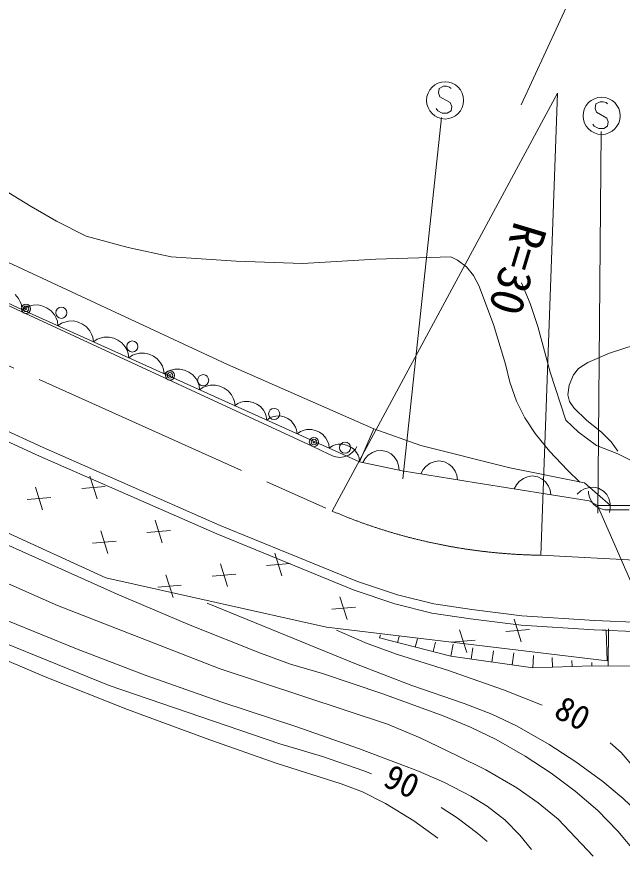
# Model space of a CAD drawing. Units: millimetres, scale not verified. Extents: x 40000 to 680000, y 20000 to 380000.
# Drawn here: x 391308 to 424047, y 249713 to 295132 of the extents above; entities that cross this region are included whole.
import ezdxf
from ezdxf.enums import TextEntityAlignment as Align

# ---------------------------------------------------------------- set-up
doc = ezdxf.new("R2010")
doc.units = ezdxf.units.MM
doc.header["$LTSCALE"] = 1000
doc.linetypes.add('CHAIN', pattern=[18.5, 12, -1.5, 3.5, -1.5])
for name, color, linetype, lineweight in [('M-BGD', 7, 'Continuous', 13), ('M-BGD-EXST', 7, 'Continuous', 13), ('M-BMK', 2, 'CHAIN', 13), ('M-STR-HTXT', 7, 'Continuous', 13), ('M-STR-STR1', 1, 'Continuous', 13)]:
    doc.layers.add(name, color=color, linetype=linetype, lineweight=lineweight)
doc.styles.add('ＭＳ ゴシック', font='')
doc.styles.get('ＭＳ ゴシック').set_extended_font_data('MS Gothic')

msp = doc.modelspace()

# ---------------------------------------------------------------- linework, layer by layer
at = {"layer": 'M-BGD'}
for p, q in [((407273, 271894), (344979, 300727)), ((391582, 279292), (384070, 282800)), ((389262, 282569), (402708, 276318)), ((391396, 279892), (391220, 280114)), ((391495, 279706), (391396, 279892)), ((375514, 279730), (392738, 271824)), ((391557, 279538), (391495, 279706)), ((391582, 279292), (391557, 279538)), ((391818, 279418), (391617, 279277)), ((391984, 279481), (391818, 279418)), ((392189, 279528), (391984, 279481)), ((392471, 279539), (392189, 279528)), ((392718, 279474), (392471, 279539)), ((392948, 279370), (392718, 279474)), ((393160, 279227), (392948, 279370)), ((375303, 279274), (392534, 271365)), ((403109, 274075), (391582, 279292)), ((393339, 279007), (393160, 279227)), ((393440, 278822), (393339, 279007)), ((393503, 278655), (393440, 278822)), ((393532, 278410), (393503, 278655)), ((393733, 278551), (393532, 278410)), ((393900, 278614), (393733, 278551)), ((394105, 278661), (393900, 278614)), ((394386, 278672), (394105, 278661)), ((394633, 278607), (394386, 278672)), ((394863, 278503), (394633, 278607)), ((395076, 278360), (394863, 278503)), ((392534, 271365), (377946, 278061)), ((395254, 278141), (395076, 278360)), ((395355, 277955), (395254, 278141)), ((395419, 277788), (395355, 277955)), ((395448, 277543), (395419, 277788)), ((395649, 277684), (395448, 277543)), ((395815, 277747), (395649, 277684)), ((396020, 277794), (395815, 277747)), ((396302, 277805), (396020, 277794)), ((396549, 277740), (396302, 277805)), ((396779, 277636), (396549, 277740)), ((396991, 277493), (396779, 277636)), ((397169, 277274), (396991, 277493)), ((397271, 277089), (397169, 277274)), ((397334, 276921), (397271, 277089)), ((397363, 276676), (397334, 276921)), ((397564, 276817), (397363, 276676)), ((397731, 276881), (397564, 276817)), ((397935, 276927), (397731, 276881)), ((398217, 276938), (397935, 276927)), ((398464, 276873), (398217, 276938)), ((398694, 276769), (398464, 276873)), ((398907, 276626), (398694, 276769)), ((399085, 276407), (398907, 276626)), ((399186, 276222), (399085, 276407)), ((399249, 276054), (399186, 276222)), ((402708, 276318), (410621, 272840)), ((399278, 275809), (399249, 276054)), ((399479, 275950), (399278, 275809)), ((399646, 276014), (399479, 275950)), ((399851, 276060), (399646, 276014)), ((400132, 276072), (399851, 276060)), ((400379, 276006), (400132, 276072)), ((400609, 275902), (400379, 276006)), ((400822, 275759), (400609, 275902)), ((401000, 275540), (400822, 275759)), ((401102, 275355), (401000, 275540)), ((401165, 275187), (401102, 275355)), ((401194, 274942), (401165, 275187)), ((401395, 275083), (401194, 274942)), ((401561, 275147), (401395, 275083)), ((401766, 275193), (401561, 275147)), ((402048, 275205), (401766, 275193)), ((402295, 275139), (402048, 275205)), ((402525, 275035), (402295, 275139)), ((402737, 274893), (402525, 275035)), ((402915, 274673), (402737, 274893)), ((403017, 274488), (402915, 274673)), ((403080, 274320), (403017, 274488)), ((403109, 274075), (403080, 274320)), ((403268, 274213), (403086, 274085)), ((409845, 271051), (403109, 274075)), ((403419, 274271), (403268, 274213)), ((403604, 274314), (403419, 274271)), ((403858, 274325), (403604, 274314)), ((404082, 274267), (403858, 274325)), ((404290, 274173), (404082, 274267)), ((404483, 274045), (404290, 274173)), ((404645, 273846), (404483, 274045)), ((404737, 273679), (404645, 273846)), ((404795, 273528), (404737, 273679)), ((404822, 273306), (404795, 273528)), ((404994, 273427), (404822, 273306)), ((405136, 273482), (404994, 273427)), ((405312, 273523), (405136, 273482)), ((405553, 273533), (405312, 273523)), ((405765, 273478), (405553, 273533)), ((405962, 273389), (405765, 273478)), ((406145, 273268), (405962, 273389)), ((406298, 273080), (406145, 273268)), ((406386, 272922), (406298, 273080)), ((406440, 272778), (406386, 272922)), ((406466, 272568), (406440, 272778)), ((406647, 272696), (406466, 272568)), ((406798, 272754), (406647, 272696)), ((406983, 272797), (406798, 272754)), ((407238, 272808), (406983, 272797)), ((407461, 272749), (407238, 272808)), ((407670, 272656), (407461, 272749)), ((407862, 272527), (407670, 272656)), ((408024, 272329), (407862, 272527)), ((409845, 271051), (410621, 272840)), ((410621, 272840), (409845, 271051)), ((410621, 272840), (413165, 271942)), ((408117, 272162), (408024, 272329)), ((408174, 272010), (408117, 272162)), ((392738, 271824), (402314, 267615)), ((408182, 271474), (407273, 271894)), ((408201, 271789), (408174, 272010)), ((408373, 271910), (408201, 271789)), ((408516, 271965), (408373, 271910)), ((408691, 272005), (408516, 271965)), ((408932, 272016), (408691, 272005)), ((409144, 271961), (408932, 272016)), ((409342, 271872), (409144, 271961)), ((409524, 271750), (409342, 271872)), ((409623, 271737), (409450, 271551)), ((409677, 271563), (409524, 271750)), ((409690, 271884), (409623, 271737)), ((410763, 271641), (410542, 271563)), ((411014, 271671), (410763, 271641)), ((411327, 271605), (411014, 271671)), ((411546, 271477), (411327, 271605)), ((413165, 271942), (417964, 270722)), ((392534, 271365), (402119, 267151)), ((402119, 267151), (392534, 271365)), ((408472, 271339), (408182, 271474)), ((408760, 271295), (408472, 271339)), ((408992, 271320), (408760, 271295)), ((409257, 271419), (408992, 271320)), ((409450, 271551), (409257, 271419)), ((409765, 271404), (409677, 271563)), ((409820, 271261), (409765, 271404)), ((409845, 271051), (409820, 271261)), ((410148, 271234), (410021, 271014)), ((410306, 271407), (410148, 271234)), ((410542, 271563), (410306, 271407)), ((411717, 271318), (411546, 271477)), ((411873, 271080), (411717, 271318)), ((412155, 270569), (409845, 271051)), ((411950, 270859), (411873, 271080)), ((411979, 270606), (411950, 270859)), ((413432, 270807), (413281, 270628)), ((413662, 270972), (413432, 270807)), ((413879, 271059), (413662, 270972)), ((414129, 271099), (413879, 271059)), ((414445, 271047), (414129, 271099)), ((414668, 270928), (414445, 271047)), ((414846, 270776), (414668, 270928)), ((415011, 270545), (414846, 270776)), ((417964, 270722), (422005, 269908)), ((395262, 270276), (395648, 269047)), ((416146, 269908), (412155, 270569)), ((413281, 270628), (413164, 270402)), ((415097, 270327), (415011, 270545)), ((415137, 270075), (415097, 270327)), ((418924, 270244), (418708, 270155)), ((419174, 270286), (418924, 270244)), ((419490, 270236), (419174, 270286)), ((422257, 268942), (416146, 269908)), ((418330, 269808), (418213, 269582)), ((418479, 269988), (418330, 269808)), ((418708, 270155), (418479, 269988)), ((419715, 270119), (419490, 270236)), ((419893, 269968), (419715, 270119)), ((420060, 269738), (419893, 269968)), ((422005, 269908), (423419, 268681)), ((392319, 269688), (392706, 268459)), ((396093, 269717), (394817, 269607)), ((420148, 269520), (420060, 269738)), ((420189, 269269), (420148, 269520)), ((421805, 269480), (421616, 269310)), ((422008, 269595), (421805, 269480)), ((422281, 269670), (422008, 269595)), ((422230, 269346), (422230, 269467)), ((422270, 269144), (422230, 269346)), ((422514, 269676), (422281, 269670)), ((422762, 269626), (422514, 269676)), ((423040, 269466), (422762, 269626)), ((423209, 269277), (423040, 269466)), ((386907, 268993), (396128, 264779)), ((393150, 269129), (391874, 269019)), ((422713, 268681), (422257, 268942)), ((422390, 268903), (422270, 269144)), ((422510, 268742), (422390, 268903)), ((423323, 269072), (423209, 269277)), ((423398, 268797), (423323, 269072)), ((422670, 268621), (422510, 268742)), ((422910, 268500), (422670, 268621)), ((423419, 268681), (422713, 268681)), ((422713, 268681), (426210, 268681)), ((423110, 268460), (422910, 268500)), ((423430, 268460), (423110, 268460)), ((423354, 268313), (423403, 268563)), ((423403, 268563), (423398, 268797)), ((424430, 268460), (423430, 268460)), ((398789, 267902), (399175, 266674)), ((402314, 267615), (409727, 264573)), ((395846, 267314), (396233, 266085)), ((399620, 267343), (398344, 267233)), ((402119, 267151), (409554, 264100)), ((409554, 264100), (402119, 267151)), ((396677, 266755), (395401, 266645)), ((405258, 266117), (405645, 264888)), ((402316, 265529), (402702, 264300)), ((406090, 265557), (404814, 265447)), ((399373, 264941), (399760, 263712)), ((403147, 264969), (401871, 264859)), ((396128, 264779), (408064, 262103)), ((400204, 264381), (398928, 264271)), ((409727, 264573), (411894, 263855)), ((409554, 264100), (411755, 263371)), ((411755, 263371), (409554, 264100)), ((408785, 263743), (409172, 262514)), ((411894, 263855), (413859, 263361)), ((409617, 263183), (408341, 263074)), ((411755, 263371), (413761, 262866)), ((413761, 262866), (411755, 263371)), ((413859, 263361), (415912, 263057)), ((415912, 263057), (418628, 262723)), ((413761, 262866), (415851, 262558)), ((415851, 262558), (413761, 262866)), ((415851, 262558), (418582, 262221)), ((418582, 262221), (415851, 262558)), ((418198, 262545), (418585, 261316)), ((418628, 262723), (422560, 262472)), ((408064, 262103), (423225, 260281)), ((418582, 262221), (422538, 261969)), ((422538, 261969), (418582, 262221)), ((422560, 262472), (425478, 262345)), ((410931, 261529), (410972, 261688)), ((415255, 261957), (415642, 260728)), ((419029, 261986), (417753, 261876)), ((422538, 261969), (425766, 261829)), ((423171, 261941), (422538, 261969)), ((423225, 260281), (423171, 261941)), ((423279, 260007), (423300, 262020)), ((410931, 261529), (414778, 260533)), ((411893, 261280), (411977, 261609)), ((412854, 261031), (412969, 261478)), ((413816, 260782), (413948, 261297)), ((414778, 260533), (414905, 261178)), ((416087, 261398), (414811, 261288)), ((415886, 260376), (415971, 260982)), ((416995, 260219), (417081, 260833)), ((418103, 260063), (418194, 260710)), ((414778, 260533), (419212, 259906)), ((419212, 259906), (419247, 260581)), ((420274, 259943), (420257, 260459)), ((421337, 259980), (421326, 260302)), ((419212, 259906), (422399, 260017)), ((422399, 260017), (422397, 260197)), ((422399, 260017), (425917, 259980))]:
    msp.add_line(p, q, dxfattribs=at)
for points in [[(390208, 286008), (392093, 284871), (393456, 284074), (395057, 283263), (397324, 282657), (399654, 282145), (403179, 281912), (406763, 281781), (410719, 282026), (414771, 282141), (415138, 281972), (415628, 281596), (416009, 281130), (416291, 280597), (417085, 278479), (417745, 276343), (417975, 275363), (418331, 274327), (418787, 273428), (419343, 272582), (420120, 271625), (421090, 270608), (421752, 269959)], [(418609, 280737), (419078, 279624), (419485, 278378), (420159, 275906), (420994, 273306), (421690, 272654), (422665, 271933), (423813, 271487), (424995, 270894), (425478, 270468), (425985, 269844), (426539, 269044)], [(361418, 278451), (363513, 277775), (365494, 277032), (368288, 275791), (371203, 274379), (374768, 272553), (378394, 270581), (382421, 268483), (386726, 266360), (390028, 264808), (393514, 263285), (402257, 259878), (411348, 256860), (413121, 256117), (415109, 255167), (416675, 254381), (418354, 253415), (419504, 252609), (420580, 251723), (422482, 249713)], [(419134, 250073), (418506, 250860), (417703, 251687), (416744, 252416), (415862, 252959), (414438, 253695), (413031, 254309), (409848, 255528), (406395, 256733), (402387, 258046), (398242, 259515), (394528, 260932), (390826, 262457), (386965, 264224), (382725, 266291), (379135, 268408), (375527, 270412), (371433, 272108), (367079, 274030), (365274, 274897), (363445, 275658), (358934, 277454)], [(423812, 271637), (423459, 272127), (422922, 272660), (422132, 273283), (421438, 273975), (421204, 274310), (421107, 274678), (421185, 275196), (421408, 275767), (421677, 276100), (422180, 276429), (423354, 276923), (424754, 277387)], [(357146, 276407), (360194, 275423), (363257, 274322), (367463, 272504), (371687, 270799), (373347, 270170), (374993, 269437), (376567, 268694), (378229, 267793), (380250, 266490), (382193, 265370), (384688, 263953), (387328, 262601), (396312, 258956), (405533, 255800), (407835, 255114), (410082, 254335), (410482, 254169)], [(414082, 250696), (412777, 251627), (411255, 252569), (409998, 253192), (408857, 253637), (405334, 254753), (401749, 256001), (397299, 257648), (392834, 259412), (388558, 261237), (384285, 263187), (375741, 267792), (373592, 268851), (371430, 269803), (369027, 270804), (366647, 271910), (365146, 272606), (363284, 273339), (361097, 274179), (358715, 274970), (357268, 275341)], [(424846, 249833), (423809, 251060), (422726, 252184), (421510, 253233), (420204, 254210), (418800, 255133), (417232, 256027), (415842, 256703), (414358, 257303), (411108, 258499), (407835, 259590), (406109, 260102), (404485, 260691), (400679, 262208), (396739, 263892), (388041, 267796)], [(426862, 250062), (425483, 251520), (424093, 252843), (422994, 253759), (421538, 254824), (420100, 255755), (418360, 256749), (416997, 257390), (415505, 257974), (412666, 258952), (409686, 260102), (401604, 263411)], [(408593, 261938), (410249, 261227), (411904, 260625), (414607, 259779), (417626, 258715), (419713, 257887)], [(423391, 255852), (423984, 255318), (424616, 254588), (425544, 253337), (426520, 252247), (429495, 250062)], [(414266, 252344), (415124, 251793), (416232, 250933), (416748, 250500)]]:
    msp.add_lwpolyline(points, dxfattribs=at)
for centre, major_axis in [((391804, 279331), (0, 252)), ((391804, 279331), (0, 151)), ((391804, 279331), (0, 50.3)), ((393717, 279117), (0, 302)), ((397553, 277292), (0, 302)), ((399591, 275727), (0, 252)), ((399591, 275727), (0, 151)), ((399591, 275727), (0, 50.3)), ((401389, 275467), (0, 302)), ((405225, 273643), (0, 302)), ((407378, 272123), (0, 252)), ((407378, 272123), (0, 151)), ((407378, 272123), (0, 50.3)), ((409062, 271818), (0, 302))]:
    msp.add_ellipse(centre, major_axis=major_axis, ratio=0.993543, dxfattribs=at)
at = {"layer": 'M-BGD-EXST'}
for p, q in [((414149, 291252), (414109, 291010)), ((414389, 291373), (414149, 291252)), ((414549, 291373), (414389, 291373)), ((414709, 291332), (414549, 291373)), ((414789, 291252), (414709, 291332)), ((414109, 291010), (414189, 290809)), ((414189, 290809), (414749, 290487)), ((414749, 290487), (414829, 290285)), ((414829, 290285), (414789, 290044)), ((422616, 290417), (422576, 290176)), ((422856, 290538), (422616, 290417)), ((423016, 290538), (422856, 290538)), ((423176, 290498), (423016, 290538)), ((423256, 290417), (423176, 290498)), ((414069, 290044), (413989, 290165)), ((414309, 289923), (414069, 290044)), ((414589, 289923), (414309, 289923)), ((414789, 290044), (414589, 289923)), ((422576, 290176), (422656, 289975)), ((422656, 289975), (423216, 289653)), ((414279, 289683), (412186, 270135)), ((422536, 289210), (422456, 289330)), ((423216, 289653), (423296, 289451)), ((423296, 289451), (423256, 289210)), ((422776, 289089), (422536, 289210)), ((422902, 288925), (422734, 268281)), ((423056, 289089), (422776, 289089)), ((423256, 289210), (423056, 289089))]:
    msp.add_line(p, q, dxfattribs=at)
for centre in [(414469, 290608), (422936, 289773)]:
    msp.add_ellipse(centre, major_axis=(0, 1007), ratio=0.993543, dxfattribs=at)
at = {"layer": 'M-BMK'}
for p, q in [((358772, 290678), (408356, 268389)), ((419640, 265999), (433572, 265273))]:
    msp.add_line(p, q, dxfattribs=at)
msp.add_ellipse((420059, 296193), major_axis=(0, 30197), ratio=0.993543, start_param=2.740851, end_param=3.127617, dxfattribs=at)
at = {"layer": 'M-STR-HTXT'}
for p, q in [((418589, 290365), (422336, 298516)), ((408356, 268389), (420546, 290998)), ((420546, 290998), (419640, 265999))]:
    msp.add_line(p, q, dxfattribs=at)
at = {"layer": 'M-STR-STR1'}
msp.add_line((425514, 262264), (422713, 268681), dxfattribs=at)

# ---------------------------------------------------------------- texts
at = {"layer": 'M-STR-HTXT', "style": 'ＭＳ ゴシック'}
for s, height, rotation, p in [('R=30', 1833, 253.302, (417711, 284290)), ('80', 1320, 332.147, (420087, 256938)), ('90', 1320, 334.858, (410875, 253188))]:
    msp.add_text(s, height=height, rotation=rotation, dxfattribs=at).set_placement(p, align=Align.BOTTOM_LEFT)

doc.saveas('drawing.dxf')
